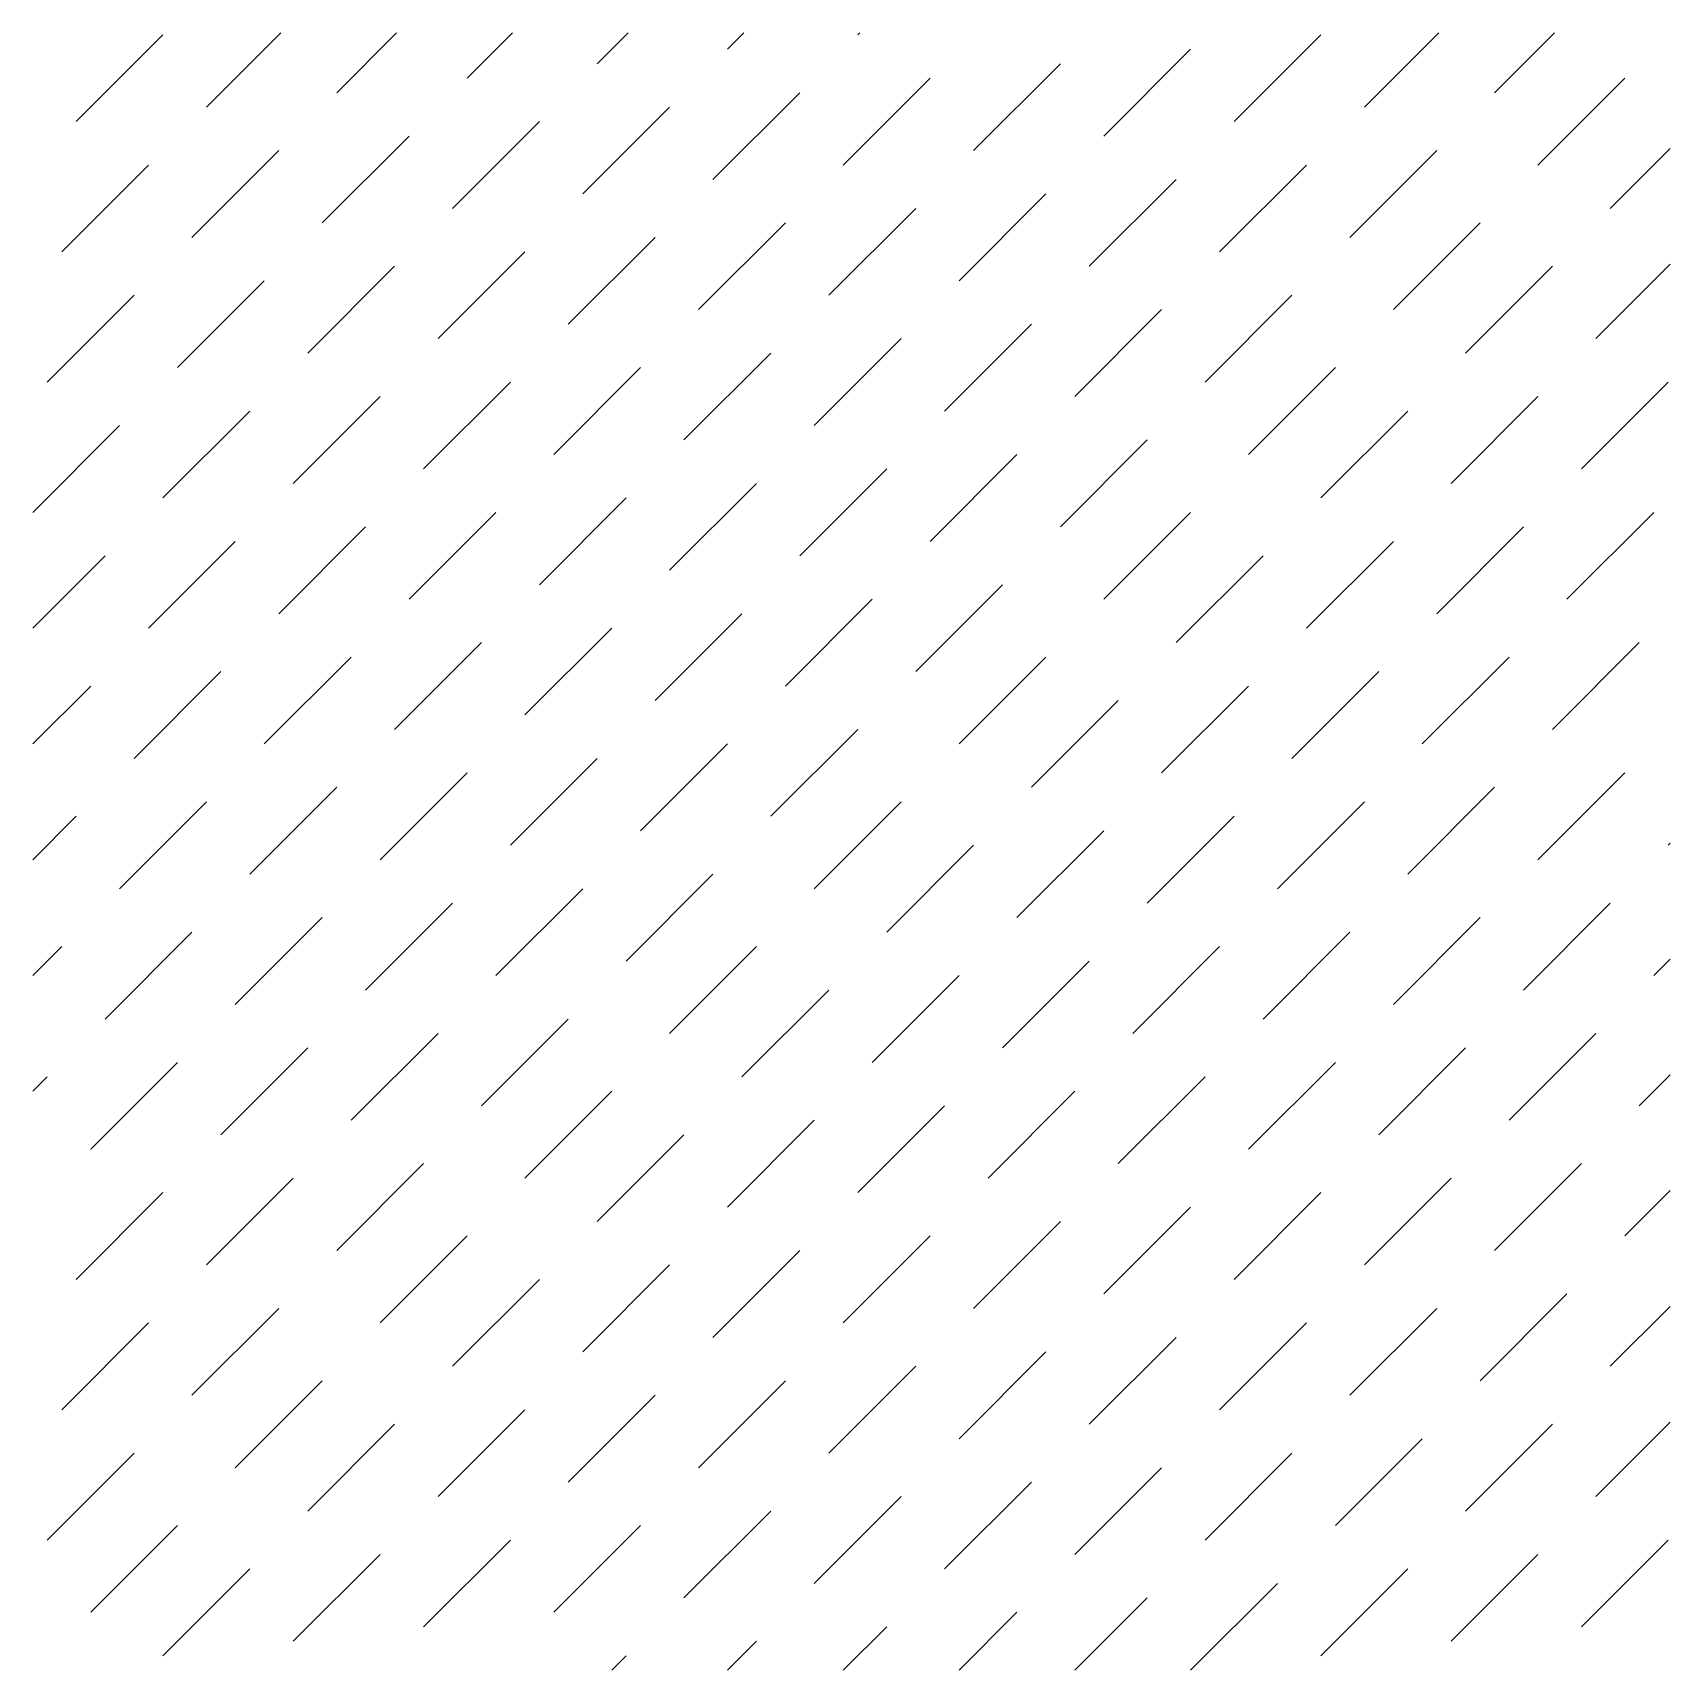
# Model space of a CAD drawing. Header units: millimetres. Extents: x 0 to 100, y 0 to 100.
import ezdxf

# ---------------------------------------------------------------- set-up
doc = ezdxf.new("R2010")
doc.units = ezdxf.units.MM
doc.linetypes.add('K5LT32768', pattern=[0])

msp = doc.modelspace()

# ---------------------------------------------------------------- linework, layer by layer
at = {"color": 7, "linetype": 'K5LT32768', "lineweight": 18}
for p, q in [((10.61, 95.46), (15.15, 100)), ((18.56, 96.34), (22.22, 100)), ((26.52, 97.23), (29.29, 100)), ((34.47, 98.11), (36.36, 100)), ((42.43, 98.99), (43.43, 100)), ((50.38, 99.88), (50.5, 100)), ((81.32, 95.46), (85.86, 100)), ((89.27, 96.34), (92.93, 100)), ((2.65, 94.58), (7.95, 99.88)), ((73.36, 94.58), (78.67, 99.88)), ((57.45, 92.81), (62.76, 98.11)), ((65.41, 93.69), (70.71, 98.99)), ((49.5, 91.92), (54.8, 97.23)), ((91.92, 91.92), (97.23, 97.23)), ((41.54, 91.04), (46.85, 96.34)), ((33.59, 90.16), (38.89, 95.46)), ((25.63, 89.27), (30.94, 94.58)), ((17.68, 88.39), (22.98, 93.69)), ((9.72, 87.5), (15.03, 92.81)), ((80.43, 87.5), (85.74, 92.81)), ((96.34, 89.27), (100, 92.93)), ((1.77, 86.62), (7.07, 91.92)), ((64.52, 85.74), (69.83, 91.04)), ((72.48, 86.62), (77.78, 91.92)), ((56.57, 84.85), (61.87, 90.16)), ((48.61, 83.97), (53.92, 89.27)), ((40.66, 83.09), (45.96, 88.39)), ((83.09, 83.09), (88.39, 88.39)), ((32.7, 82.2), (38.01, 87.5)), ((24.75, 81.32), (30.05, 86.62)), ((16.79, 80.43), (22.1, 85.74)), ((87.5, 80.43), (92.81, 85.74)), ((95.46, 81.32), (100, 85.86)), ((8.84, 79.55), (14.14, 84.85)), ((0.88, 78.67), (6.19, 83.97)), ((63.64, 77.78), (68.94, 83.09)), ((71.59, 78.67), (76.9, 83.97)), ((55.68, 76.9), (60.99, 82.2)), ((47.73, 76.01), (53.03, 81.32)), ((39.77, 75.13), (45.08, 80.43)), ((31.82, 74.25), (37.12, 79.55)), ((74.25, 74.25), (79.55, 79.55)), ((23.86, 73.36), (29.17, 78.67)), ((94.58, 73.36), (99.88, 78.67)), ((15.91, 72.48), (21.21, 77.78)), ((86.62, 72.48), (91.92, 77.78)), ((0, 70.71), (5.3, 76.01)), ((7.95, 71.59), (13.26, 76.9)), ((78.67, 71.59), (83.97, 76.9)), ((62.76, 69.83), (68.06, 75.13)), ((54.8, 68.94), (60.1, 74.25)), ((46.85, 68.06), (52.15, 73.36)), ((38.89, 67.18), (44.19, 72.48)), ((30.94, 66.29), (36.24, 71.59)), ((22.98, 65.41), (28.28, 70.71)), ((65.41, 65.41), (70.71, 70.71)), ((93.69, 65.41), (98.99, 70.71)), ((15.03, 64.52), (20.33, 69.83)), ((85.74, 64.52), (91.04, 69.83)), ((0, 63.64), (4.42, 68.06)), ((7.07, 63.64), (12.37, 68.94)), ((69.83, 62.76), (75.13, 68.06)), ((77.78, 63.64), (83.09, 68.94)), ((53.92, 60.99), (59.22, 66.29)), ((45.96, 60.1), (51.27, 65.41)), ((38.01, 59.22), (43.31, 64.52)), ((30.05, 58.34), (35.36, 63.64)), ((22.1, 57.45), (27.4, 62.76)), ((92.81, 57.45), (98.11, 62.76)), ((14.14, 56.57), (19.45, 61.87)), ((56.57, 56.57), (61.87, 61.87)), ((84.85, 56.57), (90.16, 61.87)), ((0, 56.57), (3.54, 60.1)), ((6.19, 55.68), (11.49, 60.99)), ((68.94, 54.8), (74.25, 60.1)), ((76.9, 55.68), (82.2, 60.99)), ((60.99, 53.92), (66.29, 59.22)), ((45.08, 52.15), (50.38, 57.45)), ((37.12, 51.27), (42.43, 56.57)), ((29.17, 50.38), (34.47, 55.68)), ((21.21, 49.5), (26.52, 54.8)), ((91.92, 49.5), (97.23, 54.8)), ((5.3, 47.73), (10.61, 53.03)), ((13.26, 48.61), (18.56, 53.92)), ((47.73, 47.73), (53.03, 53.03)), ((76.01, 47.73), (81.32, 53.03)), ((83.97, 48.61), (89.27, 53.92)), ((0, 49.5), (2.65, 52.15)), ((68.06, 46.85), (73.36, 52.15)), ((60.1, 45.96), (65.41, 51.27)), ((52.15, 45.08), (57.45, 50.38)), ((99.88, 50.38), (100, 50.5)), ((36.24, 43.31), (41.54, 48.61)), ((28.28, 42.43), (33.59, 47.73)), ((20.33, 41.54), (25.63, 46.85)), ((91.04, 41.54), (96.34, 46.85)), ((4.42, 39.77), (9.72, 45.08)), ((12.37, 40.66), (17.68, 45.96)), ((75.13, 39.77), (80.43, 45.08)), ((83.09, 40.66), (88.39, 45.96)), ((0, 42.43), (1.77, 44.19)), ((38.89, 38.89), (44.19, 44.19)), ((67.18, 38.89), (72.48, 44.19)), ((59.22, 38.01), (64.52, 43.31)), ((98.99, 42.43), (100, 43.43)), ((51.27, 37.12), (56.57, 42.43)), ((43.31, 36.24), (48.61, 41.54)), ((27.4, 34.47), (32.7, 39.77)), ((11.49, 32.7), (16.79, 38.01)), ((19.45, 33.59), (24.75, 38.89)), ((82.2, 32.7), (87.5, 38.01)), ((90.16, 33.59), (95.46, 38.89)), ((3.54, 31.82), (8.84, 37.12)), ((74.25, 31.82), (79.55, 37.12)), ((0, 35.36), (0.88, 36.24)), ((66.29, 30.94), (71.59, 36.24)), ((98.11, 34.47), (100, 36.36)), ((30.05, 30.05), (35.36, 35.36)), ((58.34, 30.05), (63.64, 35.36)), ((50.38, 29.17), (55.68, 34.47)), ((42.43, 28.28), (47.73, 33.59)), ((34.47, 27.4), (39.77, 32.7)), ((10.61, 24.75), (15.91, 30.05)), ((18.56, 25.63), (23.86, 30.94)), ((81.32, 24.75), (86.62, 30.05)), ((89.27, 25.63), (94.58, 30.94)), ((2.65, 23.86), (7.95, 29.17)), ((73.36, 23.86), (78.67, 29.17)), ((97.23, 26.52), (100, 29.29)), ((65.41, 22.98), (70.71, 28.28)), ((57.45, 22.1), (62.76, 27.4)), ((21.21, 21.21), (26.52, 26.52)), ((49.5, 21.21), (54.8, 26.52)), ((41.54, 20.33), (46.85, 25.63)), ((33.59, 19.45), (38.89, 24.75)), ((25.63, 18.56), (30.94, 23.86)), ((9.72, 16.79), (15.03, 22.1)), ((80.43, 16.79), (85.74, 22.1)), ((88.39, 17.68), (93.69, 22.98)), ((96.34, 18.56), (100, 22.22)), ((1.77, 15.91), (7.07, 21.21)), ((72.48, 15.91), (77.78, 21.21)), ((64.52, 15.03), (69.83, 20.33)), ((56.57, 14.14), (61.87, 19.45)), ((48.61, 13.26), (53.92, 18.56)), ((12.37, 12.37), (17.68, 17.68)), ((40.66, 12.37), (45.96, 17.68)), ((32.7, 11.49), (38.01, 16.79)), ((16.79, 9.72), (22.1, 15.03)), ((24.75, 10.61), (30.05, 15.91)), ((87.5, 9.72), (92.81, 15.03)), ((95.46, 10.61), (100, 15.15)), ((79.55, 8.84), (84.85, 14.14)), ((0.88, 7.95), (6.19, 13.26)), ((71.59, 7.95), (76.9, 13.26)), ((63.64, 7.07), (68.94, 12.37)), ((55.68, 6.19), (60.99, 11.49)), ((47.73, 5.3), (53.03, 10.61)), ((39.77, 4.42), (45.08, 9.72)), ((3.54, 3.54), (8.84, 8.84)), ((31.82, 3.54), (37.12, 8.84)), ((15.91, 1.77), (21.21, 7.07)), ((23.86, 2.65), (29.17, 7.95)), ((86.62, 1.77), (91.92, 7.07)), ((94.58, 2.65), (99.88, 7.95)), ((7.95, 0.88), (13.26, 6.19)), ((78.67, 0.88), (83.97, 6.19)), ((70.71, 0), (76.01, 5.3)), ((63.64, 0), (68.06, 4.42)), ((56.57, 0), (60.1, 3.54)), ((49.5, 0), (52.15, 2.65)), ((42.43, 0), (44.19, 1.77)), ((35.36, 0), (36.24, 0.88))]:
    msp.add_line(p, q, dxfattribs=at)

doc.saveas('drawing.dxf')
